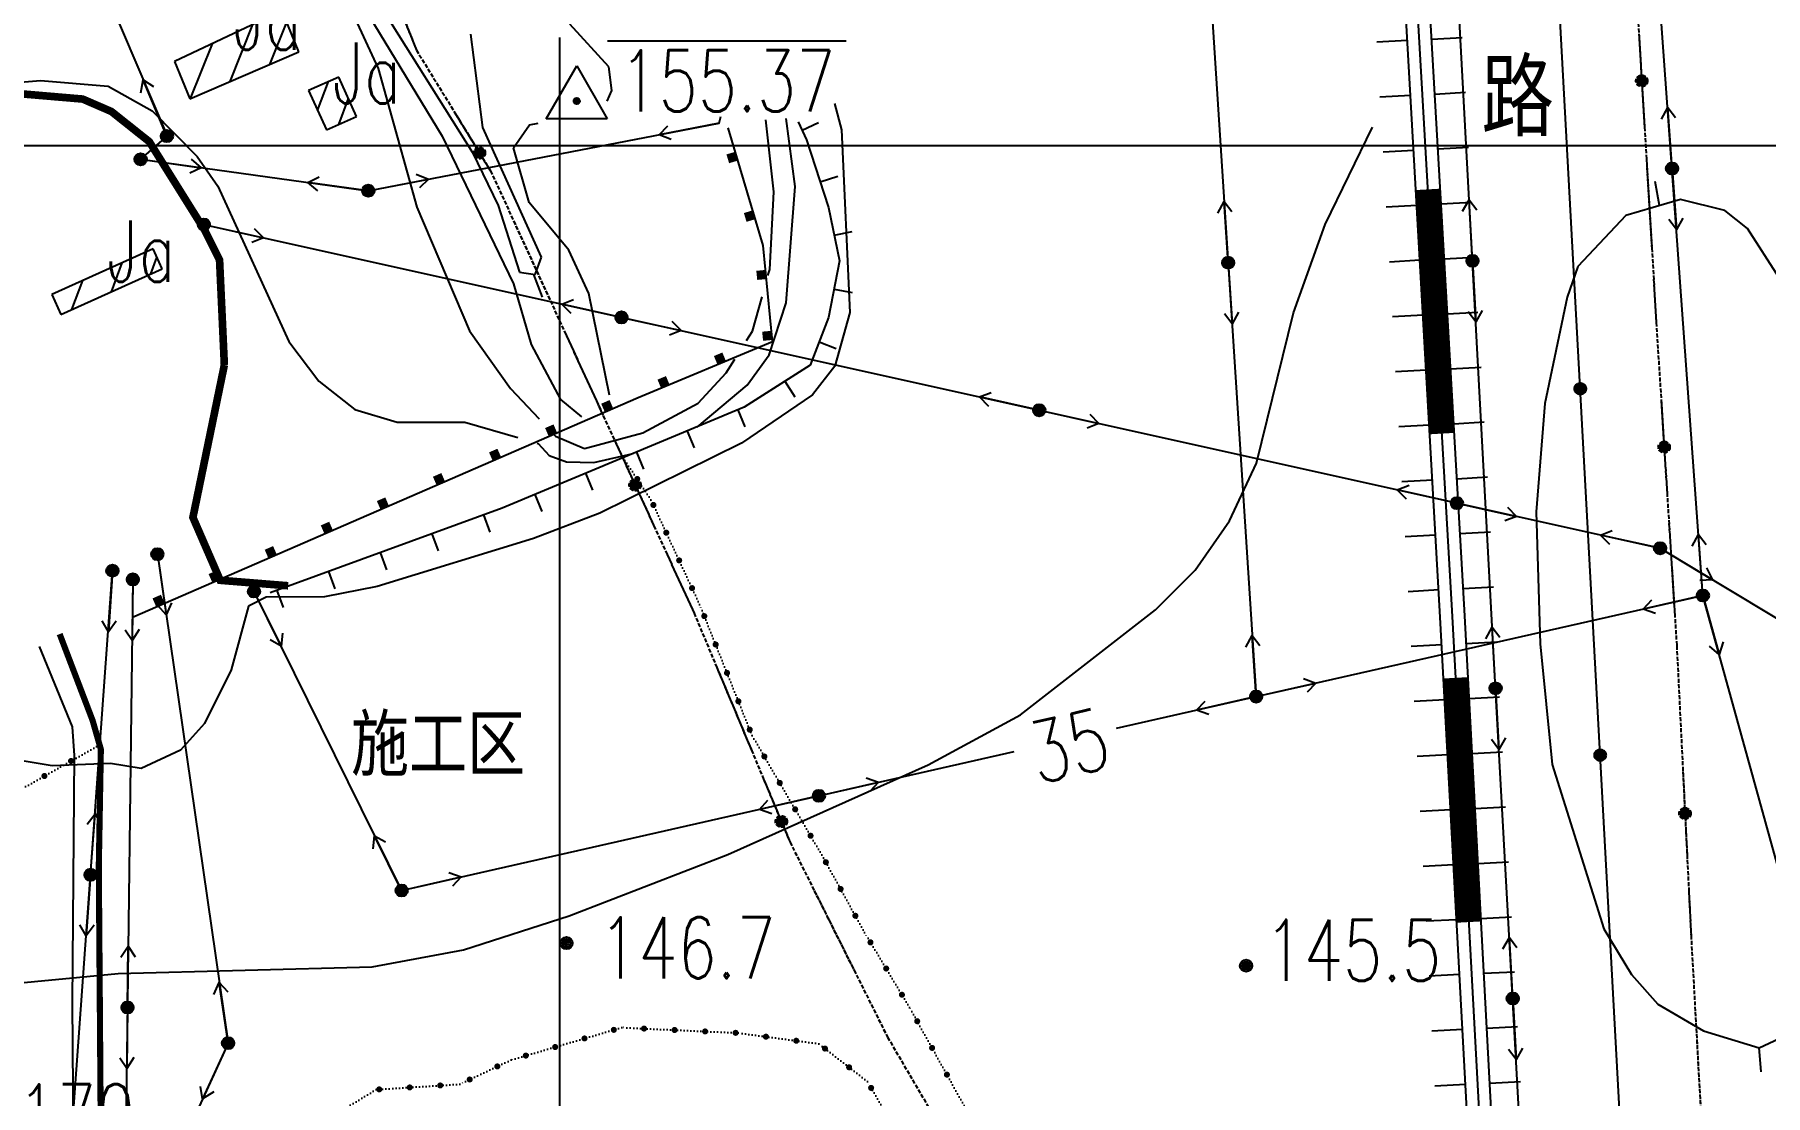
# Model space of a CAD drawing. Extents: x 408766 to 414302, y 5156573 to 5161925.
# Drawn here: x 410828 to 411394, y 5157689 to 5158036 of the extents above; entities that cross this region are included whole.
import ezdxf

# ---------------------------------------------------------------- set-up
doc = ezdxf.new("R2010")
doc.units = 0
doc.header["$LTSCALE"] = 1000
for name, pattern in [('0001', [0.5, 0.5, 0]), ('0004', [0.5, 0.5, 0]), ('4110', [0.5, 0.5, 0]), ('4222', [0.5, 0.5, 0]), ('5130', [1, 1, 0]), ('5310', [1, 1, 0]), ('5320', [0.0018, 0.0013, -0.0005]), ('5400', [1, 1, 0]), ('8111', [1, 1, 0]), ('8112', [1, 1, 0]), ('8130', [1, 1, 0]), ('8650', [1, 1, 0]), ('9100', [0.001, 0, -0.001]), ('9995', [0.001, 0, -0.001])]:
    doc.linetypes.add(name, pattern=pattern)
doc.layers.get('0').update_dxf_attribs({"linetype": 'CONTINUOUS'})
for name, color, linetype in [('0001', 1, 'CONTINUOUS'), ('0001ADD', 1, 'CONTINUOUS'), ('0001BAK', 1, 'CONTINUOUS'), ('0002', 2, 'CONTINUOUS'), ('0002ADD', 2, 'CONTINUOUS'), ('0003ADD', 3, 'CONTINUOUS'), ('0003BAK', 3, 'CONTINUOUS'), ('0005', 5, 'CONTINUOUS'), ('0005ADD', 5, 'CONTINUOUS'), ('0005BAK', 5, 'CONTINUOUS'), ('0006', 6, 'CONTINUOUS'), ('0007', 7, 'CONTINUOUS'), ('0009', 9, 'CONTINUOUS'), ('0010', 10, 'CONTINUOUS'), ('0010ADD', 10, 'CONTINUOUS'), ('0011ADD', 11, 'CONTINUOUS'), ('0011BAK', 11, 'CONTINUOUS'), ('0012', 12, 'CONTINUOUS'), ('0013', 13, 'CONTINUOUS'), ('0014', 151, 'CONTINUOUS'), ('0015', 15, 'CONTINUOUS'), ('0017', 85, 'CONTINUOUS')]:
    doc.layers.add(name, color=color, linetype=linetype)
doc.styles.add('SIMPLEX', font='simplex.shx', dxfattribs={"width": 0.75, "height": 20})
doc.styles.add('XDX', font='simplex.shx', dxfattribs={"height": 20, "bigfont": 'xdx.shx'})

# ---------------------------------------------------------------- blocks, each defined once
blk = doc.blocks.new('8140')
for radius in [0.0002, 0.0001408438795997714, 8.315594389635764e-05, 3.012139848380626e-05]:
    blk.add_circle((0, 0), radius)
at = {"flags": 1}
blk.add_attdef('8140', (0, 0), '', height=1e-07, dxfattribs=at)
blk = doc.blocks.new('1140')
for p, q in [((-0.001, -0.0005773333333333333), (0, 0.001154666666666667)), ((0, 0.001154666666666667), (0.001, -0.0005773333333333333)), ((0.001, -0.0005773333333333333), (-0.001, -0.0005773333333333333))]:
    blk.add_line(p, q)
at = {"color": 0}
for p, q in [((-9.984507974857614e-05, -5.564175590369814e-06), (5.56417559036981e-06, 9.984507974857614e-05)), ((-9.801236309740752e-05, 1.983876710035041e-05), (-1.983876710035041e-05, 9.801236309740752e-05)), ((-9.659258262890683e-05, -2.588190451025208e-05), (2.588190451025207e-05, 9.659258262890682e-05)), ((-9.023689270621824e-05, -4.309644062711507e-05), (4.309644062711507e-05, 9.023689270621824e-05)), ((-8.150678189761541e-05, -5.793655585806382e-05), (5.793655585806382e-05, 8.150678189761541e-05)), ((-7.071067811865474e-05, -7.071067811865474e-05), (7.071067811865474e-05, 7.071067811865474e-05)), ((-5.793655585806382e-05, -8.150678189761541e-05), (8.150678189761541e-05, 5.793655585806382e-05)), ((-4.309644062711507e-05, -9.023689270621824e-05), (9.023689270621824e-05, 4.309644062711507e-05)), ((-2.588190451025207e-05, -9.659258262890682e-05), (9.659258262890683e-05, 2.588190451025208e-05)), ((-5.56417559036981e-06, -9.984507974857614e-05), (9.984507974857614e-05, 5.564175590369814e-06)), ((1.983876710035041e-05, -9.801236309740752e-05), (9.801236309740752e-05, -1.983876710035041e-05))]:
    blk.add_line(p, q, dxfattribs=at)
blk.add_circle((0, 0), 9.999999999999999e-05)
at = {"flags": 1}
blk.add_attdef('1140', (0, 0), '', height=1e-07, dxfattribs=at)
blk = doc.blocks.new('5130')
blk.add_hatch(color=256).paths.add_polyline_path([(0.0002, 0, 1), (-0.0002, 0, 1)])
for points in [[(0, 0), (0.002, 0)], [(0.00163791951807736, 0.0002329556220974421), (0.002, 0), (0.001658335508446954, -0.0002290562335962028)]]:
    blk.add_lwpolyline(points)
blk.add_circle((0, 0), 0.0002)
at = {"flags": 1}
blk.add_attdef('5130', (0, 0), '', height=1e-06, dxfattribs=at)
blk = doc.blocks.new('5131')
for points in [[(-0.00163791951807736, -0.0002329556220974419), (-0.002, 2.449212707644754e-19), (-0.001658335508446954, 0.000229056233596203)], [(0, 0), (-0.002, 2.449212707644754e-19)]]:
    blk.add_lwpolyline(points)
at = {"flags": 1}
blk.add_attdef('5131', (0, 0), '', height=1e-10, dxfattribs=at)
blk = doc.blocks.new('9100')
blk.add_hatch(color=256).paths.add_polyline_path([(0.0001, 0, 1), (-0.0001, 0, 1)])

msp = doc.modelspace()

# ---------------------------------------------------------------- hatches: boundary and pattern name
at = {"layer": '0001ADD', "linetype": '0001'}
h = msp.add_hatch(dxfattribs=at)
h.set_pattern_fill('U', color=256, scale=10, angle=68.30913373445506, style=0, pattern_type=0)
h.set_pattern_definition([(68.30913373445506, (0, 0), (-9.291915024410544, 3.695986360788363), [])])
h.paths.add_polyline_path([(410878.953326865, 5158015.208631804), (410914.5803112442, 5158030.558768317), (410900.2596569341, 5158065.794283639), (410892.4007664263, 5158063.003354129), (410900.9582202868, 5158040.152597586), (410873.888710884, 5158027.418966566)])
h = msp.add_hatch(dxfattribs=at)
h.set_pattern_fill('U', color=256, scale=10, angle=69.29361467053155, style=0, pattern_type=0)
h.set_pattern_definition([(69.29361467053155, (0, 0), (-9.354046320087324, 3.535790921655407), [])])
h.paths.add_polyline_path([(410836.7640448547, 5157944.693695555), (410869.8418494666, 5157959.624459065), (410866.9044264851, 5157966.13217334), (410833.8266218731, 5157951.20140983)])
at = {"layer": '0005ADD', "linetype": '5320'}
h = msp.add_hatch(color=256, dxfattribs=at)
edge = h.paths.add_edge_path()
edge.add_arc((411353.9567168762, 5158021.083594254), 1.9, 0, 360)
h = msp.add_hatch(color=256, dxfattribs=at)
edge = h.paths.add_edge_path()
edge.add_arc((410973.6946050878, 5157997.542978473), 1.9, 0, 360)
at = {"layer": '0005ADD', "linetype": '5310'}
h = msp.add_hatch(color=256, dxfattribs=at)
edge = h.paths.add_edge_path()
edge.add_arc((411333.8383197063, 5157920.413894434), 1.9, 0, 360)
at = {"layer": '0005ADD', "linetype": '5320'}
h = msp.add_hatch(color=256, dxfattribs=at)
edge = h.paths.add_edge_path()
edge.add_arc((411361.2765873707, 5157901.30721079), 1.9, 0, 360)
h = msp.add_hatch(color=256, dxfattribs=at)
edge = h.paths.add_edge_path()
edge.add_arc((411024.5996151947, 5157888.926191625), 1.9, 0, 360)
at = {"layer": '0005ADD', "linetype": '5310'}
h = msp.add_hatch(color=256, dxfattribs=at)
edge = h.paths.add_edge_path()
edge.add_arc((411340.3561618666, 5157800.591034622), 1.9, 0, 360)
at = {"layer": '0005ADD', "linetype": '5320'}
h = msp.add_hatch(color=256, dxfattribs=at)
edge = h.paths.add_edge_path()
edge.add_arc((411368.1049609485, 5157781.504515096), 1.9, 0, 360)
h = msp.add_hatch(color=256, dxfattribs=at)
edge = h.paths.add_edge_path()
edge.add_arc((411072.4429223781, 5157778.89459308), 1.9, 0, 360)

# ---------------------------------------------------------------- linework, layer by layer
at = {"layer": '0001', "linetype": '0001'}
for points in [[(410878.953326865, 5158015.208631804), (410914.5803112442, 5158030.558768317), (410900.2596569341, 5158065.794283639), (410892.4007664263, 5158063.003354129), (410900.9582202868, 5158040.152597586), (410873.888710884, 5158027.418966566)], [(410923.5933030772, 5158005.052091706), (410933.4530511656, 5158009.499546995), (410927.6545406313, 5158022.354722484), (410917.794792543, 5158017.907267194)], [(410836.7640448547, 5157944.693695555), (410869.8418494666, 5157959.624459065), (410866.9044264851, 5157966.13217334), (410833.8266218731, 5157951.20140983)]]:
    msp.add_lwpolyline(points, close=True, dxfattribs=at)
at = {"layer": '0001ADD', "linetype": '0001'}
for p, q in [((410920.7359582424, 5158011.386764905), (410924.3152348754, 5158020.848455497)), ((410927.6182434997, 5158006.867629224), (410930.8211536201, 5158015.334408313))]:
    msp.add_line(p, q, dxfattribs=at)
at = {"layer": '0001BAK', "linetype": '9995'}
for points in [[(410840.4958246741, 5157798.919105337), (410806.0556862745, 5157779.514939737)], [(411115.6022872197, 5157668.278223606), (411100.5895507667, 5157693.856780658), (411084.6941549078, 5157706.205171313), (411058.2020565537, 5157709.733058786), (411020.2292278344, 5157711.497394772), (410984.0230863909, 5157700.912947854), (410967.2450311261, 5157692.974612666), (410939.869589134, 5157691.210668929), (410919.5588435495, 5157678.862278275)]]:
    msp.add_lwpolyline(points, dxfattribs=at)
at = {"layer": '0002', "linetype": '5130'}
for points in [[(410511.0353758438, 5160229.602009266), (410687.3580212285, 5160235.958733264), (410978.9386433628, 5160245.477050213), (411021.2631529807, 5160052.522604574), (411059.9608429625, 5159636.981943219), (411128.7651522088, 5159277.638983118), (411169.3890120686, 5158686.551971494), (411209.6187396214, 5158101.352729729), (411227.7953867756, 5157819.725503992)], [(411476.035544667, 5157483.512479449), (411373.9585873369, 5157852.783376214), (411343.798417602, 5158270.316071436), (411302.4776836788, 5158842.396022199), (411271.671432104, 5159264.594422678)], [(410529.3936990973, 5158568.118282907), (410488.1883858647, 5158549.974202686), (410590.2111964046, 5158309.972410578), (410718.1372099068, 5158361.828371369), (410871.5468702607, 5158003.111202365), (410862.8242461403, 5157995.444159864), (410937.3182506362, 5157985.191504374), (411052.0625075499, 5158007.265215184), (411052.6316329893, 5158009.422174776)], [(411359.5543003516, 5156947.539132731), (411350.3594904984, 5157022.057123614), (411306.1329678394, 5157822.437773827), (411281.5629944546, 5158276.009809975)], [(410883.500471305, 5157974.121868052), (411359.9495224358, 5157868.241527544), (411514.8308282688, 5157775.091779646), (411571.2887767115, 5157398.275779708), (412040.7522576641, 5157503.283988033), (412621.2464942377, 5157631.527148155)], [(410868.2955796333, 5157866.316992346), (410891.4340706315, 5157706.390216422), (410861.4839640195, 5157640.847641712), (410865.8297451763, 5157388.118355929), (411095.3650523169, 5157263.530122795), (411673.3729718009, 5157094.118525048), (411927.4766899732, 5157019.128122045)], [(410314.197361902, 5157653.308073844), (410599.7989266854, 5157470.045046033), (410764.2325299564, 5157361.822843106), (410836.4228295347, 5157621.830460892), (410853.6060478911, 5157860.818731928)], [(410860.2600528144, 5157858.049555487), (410853.0550861899, 5157280.772860955), (411145.7691369718, 5157082.326655397), (411498.8281274989, 5157011.318891712), (411570.6407019924, 5157141.271368449), (411485.2227242436, 5157450.277181986)], [(410899.9140072297, 5157854.142973223), (410948.2286310809, 5157756.307127865), (411148.6332406446, 5157801.767951258)], [(411182.0700349573, 5157809.352927493), (411227.7953867756, 5157819.725503992), (411373.9585873369, 5157852.783376214)]]:
    msp.add_lwpolyline(points, dxfattribs=at)
at = {"layer": '0003ADD', "linetype": '4110'}
for points in [[(411343.2484752767, 5156947.349010207), (411337.137655933, 5157013.010536067), (411331.0112913614, 5157062.904308219), (411327.2070605338, 5157115.483824756), (411323.1646342779, 5157180.75968915), (411319.7980642087, 5157244.646082653), (411315.0331680365, 5157318.447204189), (411312.3395319677, 5157401.851844413), (411306.2363097394, 5157503.709645652), (411298.1444887701, 5157658.202475192), (411288.0339835843, 5157845.684953243), (411275.8836784034, 5158058.056038154), (411264.4094957339, 5158261.078278876), (411263.52075853, 5158276.764674824)], [(411351.2140540018, 5156948.090330362), (411345.0923444581, 5157013.86887279), (411338.9760126192, 5157063.680937292), (411335.189198471, 5157116.019732201), (411331.151612862, 5157181.217431343), (411327.7844901995, 5157245.114311215), (411323.0248425801, 5157318.834140521), (411320.3318040713, 5157402.220278143), (411314.2237859433, 5157504.158119025), (411306.1332144362, 5157658.627093281), (411296.0216707154, 5157846.128829209), (411283.8707757589, 5158058.510222615), (411272.3967181937, 5158261.530250171), (411271.7400447637, 5158273.120672362)], [(411277.2422743553, 5158034.309597843), (411267.2585970888, 5158033.738468927)], [(411285.2292161808, 5158034.766500762), (411295.2128934779, 5158035.337629142)], [(411278.2704200996, 5158016.338985268), (411268.2867428331, 5158015.767856352)], [(411286.2573619251, 5158016.795888186), (411296.2410392222, 5158017.367016567)], [(411287.2855076694, 5157998.825275611), (411297.2691849666, 5157999.396403992)], [(411279.298565844, 5157998.368372693), (411269.3148885774, 5157997.797243777)], [(411280.3267115882, 5157980.397760117), (411270.3430343217, 5157979.826631201)], [(411288.3136534137, 5157980.854663036), (411298.2973307109, 5157981.425791416)], [(411281.3548573325, 5157962.427147543), (411271.371180066, 5157961.856018627)], [(411289.341799158, 5157962.884050461), (411299.3254764552, 5157963.455178842)], [(411282.3830030769, 5157944.456534968), (411272.3993258104, 5157943.885406052)], [(411290.3699449024, 5157944.913437886), (411300.3536221995, 5157945.484566267)], [(411283.4111488212, 5157926.485922392), (411273.4274715547, 5157925.914793476)], [(411291.3980906467, 5157926.942825311), (411301.3817679438, 5157927.513953691)], [(411284.4392945655, 5157908.515309817), (411274.455617299, 5157907.944180901)], [(411292.426236391, 5157908.972212736), (411302.4099136881, 5157909.543341116)], [(411293.4543821353, 5157891.00160016), (411303.4380594324, 5157891.572728541)], [(411285.4674403098, 5157890.544697242), (411275.4837630433, 5157889.973568326)], [(411286.4955860541, 5157872.574084667), (411276.5119087876, 5157872.002955751)], [(411294.4825278796, 5157873.030987585), (411304.4662051767, 5157873.602115965)], [(411287.5237317985, 5157854.603472091), (411277.5400545319, 5157854.032343175)], [(411295.5106736239, 5157855.06037501), (411305.4943509211, 5157855.63150339)], [(411288.5215259524, 5157836.644292144), (411278.5360319086, 5157836.105860438)], [(411296.5099211989, 5157837.075037295), (411306.4954152716, 5157837.613468465)], [(411289.4908167399, 5157818.670408998), (411279.5053226961, 5157818.131977292)], [(411297.4792119864, 5157819.101154149), (411307.464706059, 5157819.639585319)], [(411290.4601075274, 5157800.69652585), (411280.4746134836, 5157800.158094144)], [(411298.4485027739, 5157801.127271001), (411308.4339968466, 5157801.665702172)], [(411299.4177935614, 5157783.153387855), (411309.403287634, 5157783.691819025)], [(411291.4293983149, 5157782.722642704), (411281.4439042711, 5157782.184210998)], [(411292.3986891024, 5157764.748759557), (411282.4131950586, 5157764.210327852)], [(411300.3870843489, 5157765.179504708), (411310.3725784215, 5157765.717935879)], [(411293.3679798899, 5157746.774876411), (411283.3824858461, 5157746.236444705)], [(411301.3563751364, 5157747.205621562), (411311.341869209, 5157747.744052732)], [(411294.3372706774, 5157728.800993264), (411284.3517766336, 5157728.262561558)], [(411302.3256659239, 5157729.231738415), (411312.3111599965, 5157729.770169585)], [(411295.3065614649, 5157710.827110117), (411285.3210674211, 5157710.288678411)], [(411303.2949567114, 5157711.257855268), (411313.280450784, 5157711.796286439)], [(411296.2758522524, 5157692.853226971), (411286.2903582086, 5157692.314795265)], [(411304.2642474989, 5157693.283972122), (411314.2497415715, 5157693.822403292)]]:
    msp.add_lwpolyline(points, dxfattribs=at)
for points in [[(411288.6041230961, 5157905.748659288, 8, 8, 0), (411284.0345864547, 5157985.618048511, 0, 0, 0)], [(411297.4160269956, 5157745.99170003, 8, 8, 0), (411293.10806794, 5157825.875625127, 0, 0, 0)]]:
    msp.add_lwpolyline(points, format="xyseb", dxfattribs=at)
at = {"layer": '0003ADD', "linetype": '4222', "const_width": 2}
msp.add_lwpolyline([(411975.125483549, 5156938.52076111), (411839.4466940099, 5156974.958191236), (411655.4296309622, 5157026.123908733), (411441.9935545726, 5157089.081282604), (411315.2700017067, 5157124.086975654), (411197.5353884734, 5157164.014950885), (411150.3580953693, 5157182.864815807), (411091.7103882553, 5157218.546116215), (410979.4950425168, 5157290.852888805), (410868.9486529958, 5157364.233919057), (410851.8125718236, 5157379.45396805), (410850.4583748924, 5157388.203293153), (410851.131813366, 5157499.963856927), (410849.8434962854, 5157670.095217912), (410849.1407778775, 5157764.105352339), (410849.8142163521, 5157802.480689542), (410847.1204624549, 5157811.905622003), (410836.3381268866, 5157840.184615705)], dxfattribs=at)
at = {"layer": '0003BAK', "linetype": '4110'}
msp.add_lwpolyline([(411347.2312646393, 5156947.719670285), (411341.1150001958, 5157013.439704432), (411334.9936519901, 5157063.292622755), (411331.1981295031, 5157115.751778471), (411327.1581235701, 5157180.988560251), (411323.7912772035, 5157244.880196942), (411319.0290053081, 5157318.640672354), (411316.3356680195, 5157402.036061279), (411310.2300478411, 5157503.933882325), (411302.1388516003, 5157658.414784348), (411292.027827149, 5157845.906891283), (411279.8772270751, 5158058.283130442), (411268.4031069288, 5158261.304264699), (411258.9687371609, 5158427.822847777), (411249.5266781353, 5158607.214229916), (411240.7698368301, 5158769.123334282), (411234.0406877492, 5158900.73196106)], dxfattribs=at)
at = {"layer": '0003BAK', "linetype": '4222'}
msp.add_lwpolyline([(411975.125483549, 5156938.52076111), (411839.4466940099, 5156974.958191236), (411655.4296309622, 5157026.123908733), (411441.9935545726, 5157089.081282604), (411315.2700017067, 5157124.086975654), (411197.5353884734, 5157164.014950885), (411150.3580953693, 5157182.864815807), (411091.7103882553, 5157218.546116215), (410979.4950425168, 5157290.852888805), (410868.9486529958, 5157364.233919057), (410851.8125718236, 5157379.45396805), (410850.4583748924, 5157388.203293153), (410851.131813366, 5157499.963856927), (410849.8434962854, 5157670.095217912), (410849.1407778775, 5157764.105352339), (410849.8142163521, 5157802.480689542), (410847.1204624549, 5157811.905622003), (410836.3381268866, 5157840.184615705)], dxfattribs=at)
at = {"layer": '0005', "linetype": '8650'}
msp.add_lwpolyline([(411077.935943606, 5158007.747831688), (411080.7015567458, 5158001.849246006), (411087.9008853673, 5157979.677858231), (411091.5005496781, 5157962.300292208), (411087.9008853673, 5157943.724261669), (411081.9014589268, 5157928.144368212), (411060.3034730622, 5157914.362159424), (410981.1109004578, 5157881.404699944), (410905.1615098922, 5157853.63155218)], dxfattribs=at)
at = {"layer": '0005ADD', "linetype": '5310'}
msp.add_lwpolyline([(411390.7555077747, 5156947.082022179), (411369.691907151, 5157282.958929282), (411348.6439961107, 5157648.228952763), (411324.9206520451, 5158084.354722664), (411314.9197582175, 5158272.043793017)], dxfattribs=at)
at = {"layer": '0005ADD', "linetype": '5320'}
for points in [[(410947.2766127335, 5158045.600565388), (410953.0480678379, 5158031.189147289), (410960.6191882896, 5158018.851039752)], [(411353.0590784516, 5158036.056711675), (411354.8543553008, 5158006.110476836)], [(410965.8493550091, 5158010.32781524), (410977.3175380141, 5157991.638946655), (410980.6933086049, 5157984.305624635)], [(411355.4527809172, 5157996.128398556), (411357.2480577664, 5157966.182163717)], [(410984.8748616135, 5157975.22186911), (410997.4195206393, 5157947.970602536)], [(411357.8464833828, 5157956.200085438), (411358.6936836633, 5157942.068304834), (411359.6955861211, 5157926.25716941)], [(411001.6010736479, 5157938.886847011), (411014.1457326737, 5157911.635580436)], [(411360.3279866209, 5157916.277185963), (411362.2251881203, 5157886.337235621)], [(411018.3272856823, 5157902.551824911), (411030.8719447081, 5157875.300558336)], [(411362.8575886202, 5157876.357252174), (411364.7547901196, 5157846.417301832)], [(411035.0534977167, 5157866.216802811), (411043.8934635289, 5157847.013390079), (411047.318029281, 5157838.842401602)], [(411365.3871906194, 5157836.437318385), (411365.3922647077, 5157836.357243625), (411366.8701157799, 5157806.473999622)], [(411051.1833974498, 5157829.619661829), (411062.7795019565, 5157801.951442511)], [(411367.3640538473, 5157796.486205813), (411368.8458680495, 5157766.522824383)], [(411066.6448701254, 5157792.728702738), (411075.2828657301, 5157772.118509312), (411078.708601064, 5157765.275229747)], [(411083.1850178404, 5157756.333099529), (411096.6142681695, 5157729.506708873)], [(411369.3398061169, 5157756.535030574), (411370.0769595279, 5157741.629242255), (411370.9065625108, 5157726.576090131)], [(411101.0906849459, 5157720.564578655), (411107.2163668948, 5157708.327861566), (411115.4604185419, 5157694.248220296)], [(411371.4568432546, 5157716.591242054), (411373.1076854859, 5157686.636697827)]]:
    msp.add_lwpolyline(points, dxfattribs=at)
at = {"layer": '0005ADD', "linetype": '8650'}
for points in [[(411079.2267542841, 5158004.994750545), (411084.6592935402, 5158007.541811054)], [(411085.1877242157, 5157988.033435695), (411090.8944222954, 5157989.886432464)], [(411089.7700320077, 5157970.65445595), (411095.6453132269, 5157971.871448389)], [(411089.6992543262, 5157953.004726128), (411095.5896714722, 5157951.863242073)], [(411084.82953529, 5157935.748281389), (411090.4287327119, 5157933.592130136)], [(411073.5965039241, 5157922.844771085), (411076.8240623679, 5157917.786820265)], [(411058.2436661044, 5157913.504932514), (411060.5489721298, 5157907.965477295)], [(411041.6253442017, 5157906.588909297), (411043.9306502271, 5157901.049454078)], [(411025.007022299, 5157899.67288608), (411027.3123283244, 5157894.133430861)], [(411008.3887003962, 5157892.756862863), (411010.6940064216, 5157887.217407644)], [(410991.7703784935, 5157885.840839646), (410994.0756845189, 5157880.301384427)], [(410975.0492047656, 5157879.188061088), (410977.1097935603, 5157873.552994645)], [(410958.1440445472, 5157873.006187749), (410960.2046333419, 5157867.371121306)], [(410941.2388843287, 5157866.824314409), (410943.2994731235, 5157861.189247966)], [(410924.3337241103, 5157860.642441069), (410926.3943129051, 5157855.007374626)], [(410907.4285638919, 5157854.46056773), (410909.4891526867, 5157848.825501286)]]:
    msp.add_lwpolyline(points, dxfattribs=at)
at = {"layer": '0005ADD', "linetype": '5320'}
for centre in [(411353.9567168762, 5158021.083594254), (410973.6946050878, 5157997.542978473), (411361.2765873707, 5157901.30721079), (411024.5996151947, 5157888.926191625), (411368.1049609485, 5157781.504515096), (411072.4429223781, 5157778.89459308)]:
    msp.add_circle(centre, 1.9, dxfattribs=at)
at = {"layer": '0005ADD', "linetype": '5310'}
for centre in [(411333.8383197063, 5157920.413894434), (411340.3561618666, 5157800.591034622)]:
    msp.add_circle(centre, 1.9, dxfattribs=at)
at = {"layer": '0005BAK', "linetype": '5320'}
for points in [[(411342.5793842198, 5158760.160043899), (411327.1726435943, 5158683.887505146), (411318.3889727822, 5158631.201126738), (411318.3889727822, 5158613.136577766), (411320.3985513188, 5158560.950108343), (411322.4081298553, 5158516.123257427), (411327.1133073081, 5158443.987227356), (411334.4817549034, 5158353.664482502), (411342.5556285892, 5158211.380800451), (411352.6035001558, 5158043.656015727), (411358.6936836633, 5157942.068304834), (411365.3922647077, 5157836.357243625), (411370.0769595279, 5157741.629242255), (411374.0960954849, 5157668.701991245), (411378.1227910115, 5157581.863610929), (411384.151505505, 5157497.562386435), (411386.8309505925, 5157457.418945623), (411400.2744836723, 5157280.874266325), (411405.6408700684, 5157199.422173204), (411408.9901605906, 5157150.580979418)], [(410942.829366892, 5158056.705411229), (410953.0480678379, 5158031.189147289), (410977.3175380141, 5157991.638946655), (411043.8934635289, 5157847.013390079), (411075.2828657301, 5157772.118509312), (411107.2163668948, 5157708.327861566), (411148.2125883457, 5157638.312277461), (411176.3140634581, 5157589.831383238), (411189.0874554775, 5157559.211876194), (411202.4995255444, 5157519.023779251), (411228.1337091877, 5157436.18554239), (411241.5457792545, 5157379.411875096), (411250.4871663378, 5157339.223766048), (411256.2351843001, 5157314.983331041), (411275.4816583602, 5157248.076631973), (411292.0870764318, 5157198.95784144), (411306.7764814774, 5157160.045549221), (411315.7178685606, 5157144.735795699), (411384.6942108048, 5157122.409061724), (411445.3678440131, 5157103.909778236)]]:
    msp.add_lwpolyline(points, dxfattribs=at)
at = {"layer": '0006', "linetype": '8130'}
for points, elevation in [([(411359.7436472522, 5157980.317661863), (411358.322726674, 5157988.190462172)], 148), ([(410991.4052504635, 5157957.825182251), (410994.1681518731, 5157950.317427873)], 154), ([(411392.230417624, 5157704.937007453), (411392.9354230149, 5157696.968132539)], 148)]:
    msp.add_lwpolyline(points, dxfattribs=dict(at, elevation=elevation))
at = {"layer": '0006', "linetype": '0004'}
msp.add_lwpolyline([(410829.5964221619, 5157836.143560514), (410840.3787577311, 5157809.887192567), (410841.0521962047, 5157800.462260106), (410840.3787577311, 5157719.670530509), (410841.696354745, 5157548.829991615), (410841.0229162714, 5157416.406753113), (410841.696354745, 5157391.497403563), (410840.3494777968, 5157385.437918936), (410838.3291623751, 5157382.072471102), (410833.607773073, 5157380.725452705), (410825.5191914001, 5157383.419489499), (410755.4157102425, 5157429.201329727), (410657.6792916972, 5157492.486016479), (410469.20435875, 5157615.35843295), (410425.7675771704, 5157643.440199659), (410416.9534004947, 5157652.012182905)], dxfattribs=at)
at = {"layer": '0007', "linetype": '8111'}
for points in [[(410911.927356, 5158112.934798), (410913.164488, 5158089.414733999), (410923.779216, 5158061.192625), (410936.001704, 5158044.98655), (410961.444567, 5158003.025877), (410984.807182, 5157954.775533999), (410990.586426, 5157934.939095), (411000.220649, 5157916.900653), (411007.0526451098, 5157911.211662708)], [(410596.3415726027, 5158091.012080369), (410623.164384, 5158035.844587), (410643.354699, 5158009.896109), (410654.525509, 5158001.335766001), (410665.767953, 5157995.312615), (410682.204082, 5157993.589706), (410702.584762, 5157996.836238), (410769.064046, 5158015.949993), (410830.08095, 5158021.24914), (410852.218966, 5158019.368873999), (410866.575214, 5158011.355706), (410881.367739, 5157996.348212), (410888.067687, 5157986.642054), (410911.358928, 5157935.854101), (410921.136784, 5157922.889456), (410932.92281, 5157913.678003), (410946.752886, 5157909.488236), (410968.944411, 5157909.511214), (410986.2732202907, 5157904.430254832)], [(410935.218848, 5158062.146441001), (410940.490296, 5158046.766949), (410971.437679, 5157997.672241), (410979.822885, 5157980.302805999), (410986.815416, 5157958.528622), (410991.865756, 5157957.754605), (410993.927811, 5157963.410433999), (410974.838554, 5158005.830133), (410970.9014092277, 5158036.380060676)], [(410904.2504597057, 5158055.975040107), (410904.611556, 5158056.008779), (410912.196127, 5158055.164729), (410931.548981, 5158044.474663), (410940.514055, 5158025.184769999), (410953.178483, 5157979.76819), (410970.420992, 5157939.303589)], [(411015.5083397146, 5158014.481130572), (411017.028837, 5158017.995848999), (411015.977044, 5158025.641766001), (411003.2538187791, 5158039.631526661)], [(411016.1781943459, 5157918.265744478), (411009.443269, 5157951.557193), (411002.869062, 5157965.702823999), (410989.995346, 5157981.291727), (410984.795786, 5157999.208002), (410990.079352, 5158006.679192), (410992.9396165534, 5158007.274484598)], [(411044.9007462819, 5157907.840273142), (411061.219135, 5157921.566322), (411068.475103, 5157931.522027), (411074.027882, 5157948.506748), (411077.005193, 5157986.508690001), (411073.9750532104, 5158008.812839677)], [(411068.0700758458, 5157957.441878181), (411068.631131, 5157959.446061), (411069.982451, 5157984.798191001), (411067.3648778056, 5158008.314376044)], [(411061.0358434923, 5157936.184413839), (411062.988637, 5157939.290129), (411066.1263666319, 5157950.498623879)], [(410970.420992, 5157939.303589), (410983.838515, 5157920.526022), (410993.1969742745, 5157910.618418652)], [(410998.1476218506, 5157905.377272535), (410998.612736, 5157904.884866), (411008.008058, 5157900.817414), (411027.175448, 5157906.001694), (411045.201401, 5157915.660564), (411054.357943, 5157925.563907), (411057.1870426612, 5157930.063296042)], [(410992.5491486765, 5157902.590097477), (410992.839203, 5157902.505051), (410996.532751, 5157898.594773), (411002.180705, 5157896.534855001), (411011.050128, 5157896.290365), (411024.0053149365, 5157899.246806531)]]:
    msp.add_lwpolyline(points, dxfattribs=at)
at = {"layer": '0007', "linetype": '8112', "const_width": 2.5, "elevation": 150}
for points in [[(410530.589046, 5158058.07749), (410550.14615, 5158032.145962), (410568.071123, 5158015.781567), (410589.850974, 5158001.21533), (410608.642171, 5157993.079535), (410652.738949, 5157982.976294001), (410678.062472, 5157981.643092), (410713.014455, 5157984.487788), (410751.367119, 5157995.490686), (410793.013049, 5158010.845943), (410821.719459, 5158017.036464), (410843.857465, 5158015.156215), (410853.252977, 5158011.088457), (410865.654808, 5158001.224946), (410883.854062, 5157972.158862), (410888.653381, 5157962.505155), (410890.219234, 5157928.185146)], [(410890.219234, 5157928.185146), (410879.933267, 5157878.322936), (410888.862395, 5157857.764654), (410911.0955458326, 5157855.977780366)]]:
    msp.add_lwpolyline(points, dxfattribs=at)
at = {"layer": '0007', "linetype": '8112'}
for points, elevation in [([(411089.7941105108, 5158013.706980965), (411092.114933, 5158005.133895), (411094.862726, 5157945.393287), (411089.925493, 5157927.756926999), (411082.687448, 5157918.435497), (411059.413751, 5157902.574024), (411013.117794, 5157879.7301), (410991.326664, 5157871.444306), (410940.160151, 5157855.716256), (410922.947319, 5157852.382091001), (410903.923585, 5157852.271571), (410898.132185, 5157849.257391)], 149), ([(411398.882592, 5157956.68546), (411388.561701, 5157972.837525), (411381.120973, 5157978.755036), (411366.639452, 5157982.327977), (411348.738715, 5157977.109424), (411333.048789, 5157960.40519), (411329.593684, 5157950.345215)], 148), ([(411329.593684, 5157950.345215), (411322.270331, 5157915.638413), (411319.363775, 5157880.175078), (411320.676358, 5157836.978998001), (411324.630793, 5157797.518402), (411341.49387, 5157743.738933), (411350.583438, 5157728.890517), (411359.183192, 5157719.133230001), (411374.15403, 5157710.469958), (411392.382268, 5157704.890528), (411415.512348, 5157715.678177)], 148), ([(410898.132185, 5157849.257391), (410892.47223, 5157828.466440001), (410883.734339, 5157810.934021), (410875.88103, 5157802.263775), (410863.031278, 5157796.270167), (410852.930777, 5157797.817915), (410833.889248, 5157797.072915), (410806.755336, 5157801.628937), (410786.046248, 5157809.181848001), (410742.416437, 5157835.774675), (410726.01646, 5157838.76564), (410690.539044, 5157839.74316), (410672.256385, 5157843.420814), (410658.533791, 5157851.416319001), (410649.389165, 5157864.363983001), (410645.874611, 5157874.617388), (410647.643233, 5157892.34261), (410652.304040631, 5157905.128671279)], 149)]:
    msp.add_lwpolyline(points, dxfattribs=dict(at, elevation=elevation))
at = {"layer": '0007', "linetype": '8111', "elevation": 148}
msp.add_lwpolyline([(410793.762822, 5157723.275821), (410855.429098, 5157729.195128), (410938.545418, 5157731.34989), (410968.500124, 5157736.872562001), (411003.050966, 5157747.981273), (411054.976104, 5157768.132372), (411120.474705, 5157797.430079), (411150.734965, 5157813.734035), (411194.820057, 5157848.063729), (411207.867656, 5157861.033243), (411219.104488, 5157877.226186), (411227.879068, 5157896.025801), (411240.049771, 5157945.198019001), (411250.378862, 5157974.110003), (411265.869043982, 5158005.964706038)], dxfattribs=at)
at = {"layer": '0009', "linetype": '9995'}
for points in [[(410849.3985434339, 5157803.935050011), (410840.4958246741, 5157798.919105337)], [(410850.7983438601, 5157544.000858163), (410849.8434962854, 5157670.095217912), (410849.1407778775, 5157764.105352339), (410849.8142163521, 5157802.480689542), (410849.3985434339, 5157803.935050011)]]:
    msp.add_lwpolyline(points, dxfattribs=at)
at = {"layer": '0010', "linetype": '5400'}
msp.add_lwpolyline([(410860.1185326044, 5157845.711583357), (411025.6313383367, 5157917.508957988), (411069.5089171773, 5157935.849784237), (411066.4886157438, 5157967.223421847), (411055.0536663732, 5158005.695132003)], dxfattribs=at)
at = {"layer": '0010ADD', "linetype": '5400', "const_width": 3}
for points in [[(411057.7958785646, 5157996.469241342), (411054.9202112921, 5157995.614526338)], [(411063.4940998807, 5157977.298162242), (411060.6184326082, 5157976.443447239)], [(411067.397968297, 5157957.777444982), (411064.411772106, 5157957.489986623)], [(411069.3144833142, 5157937.8694825), (411066.3282871232, 5157937.582024141)], [(411052.9281940138, 5157928.919042599), (411051.7712215898, 5157931.686968684)], [(411034.4754022492, 5157921.205776359), (411033.3184298252, 5157923.973702444)], [(411016.0771403642, 5157913.364467003), (411014.8832833596, 5157916.116685282)], [(410997.729068863, 5157905.405304221), (410996.5352118584, 5157908.1575225)], [(410979.3809973618, 5157897.446141439), (410978.1871403573, 5157900.198359718)], [(410961.0329258607, 5157889.486978658), (410959.8390688561, 5157892.239196936)], [(410942.6848543595, 5157881.527815876), (410941.490997355, 5157884.280034154)], [(410924.3367828584, 5157873.568653094), (410923.1429258538, 5157876.320871372)], [(410905.9887113572, 5157865.609490312), (410904.7948543527, 5157868.36170859)], [(410887.6406398561, 5157857.65032753), (410886.4467828515, 5157860.402545808)], [(410869.2925683549, 5157849.691164748), (410868.0987113504, 5157852.443383026)]]:
    msp.add_lwpolyline(points, dxfattribs=at)
at = {"layer": '0011BAK', "linetype": '9100'}
msp.add_lwpolyline([(411075.7110855743, 5157582.735724607), (411111.9505405149, 5157584.710751679), (411141.3492568196, 5157584.710751679), (411179.3234540032, 5157582.26390244), (411178.0986785485, 5157596.945782374), (411167.0736467602, 5157626.30993449), (411132.7751444048, 5157685.037846474), (411114.4000914242, 5157718.072272449), (411099.700733272, 5157742.542333838), (411086.2261505743, 5157767.012395226), (411062.8650982988, 5157807.04728904), (411045.715505005, 5157849.869896471), (411029.7906871659, 5157884.127747065), (411020.0395078078, 5157898.832296028)], dxfattribs=at)
at = {"layer": '0012'}
for p, q in [((411000, 5157446.496915759), (411000, 5158035.272474112)), ((410479.3241291257, 5158000), (413803.8293218726, 5158000))]:
    msp.add_line(p, q, dxfattribs=at)
at = {"layer": '0013', "elevation": 155.37}
msp.add_lwpolyline([(411015.6243666891, 5158034.179182339), (411093.6243666891, 5158034.179182339)], dxfattribs=at)

# ---------------------------------------------------------------- block references
at = {"layer": '0001ADD', "linetype": '9995', "xscale": 10000, "yscale": 10000, "zscale": 10000}
for p in [(410831.3478689296, 5157793.764989924), (410840.0602077339, 5157798.67367127), (411017.6449756324, 5157710.741918514), (411027.5289367171, 5157711.158227544), (411037.5181600564, 5157710.694097091), (411047.5073833957, 5157710.229966637), (411057.4966067349, 5157709.765836184), (410998.4484456808, 5157705.130034889), (411008.0467106566, 5157707.935976702), (411067.4145196077, 5157708.506257776), (411077.3270137836, 5157707.186235347), (411086.7219798517, 5157704.629848823), (410979.5297759406, 5157698.786992021), (410988.8501807051, 5157702.324093077), (411094.6190387422, 5157698.4949926), (410950.8693812817, 5157691.919443402), (410960.8486861884, 5157692.562462513), (410970.4904882309, 5157694.510161688), (411101.8244183312, 5157691.752825091), (410940.8900763749, 5157691.276424291)]:
    msp.add_blockref('9100', p, dxfattribs=at)
at = {"layer": '0002ADD', "linetype": '5130', "xscale": 10000, "yscale": 10000, "zscale": 10000}
for name, p, rotation in [('5130', (410871.4193219147, 5158003.042185307), 112.8921271188436), ('5130', (411363.8720698657, 5157992.419554067), 94.13154458352766), ('5131', (411052.0625075499, 5158007.265215184), 10.88914228543508), ('5130', (410862.8242461403, 5157995.444159864), 352.1635849240657), ('5131', (410937.3182506362, 5157985.191504374), 352.1635849240657), ('5130', (410937.3182506362, 5157985.191504374), 10.88914228543508), ('5131', (411363.8720698657, 5157992.419554067), 94.13154458352766), ('5131', (411218.6357901671, 5157961.643414365), 273.6928389988037), ('5130', (411298.5602776384, 5157962.232817956), 93.1006804657718), ('5130', (410883.500471305, 5157974.121868052), 347.4708803741671), ('5130', (411218.6357901671, 5157961.643414365), 273.6928389988037), ('5131', (411298.5602776384, 5157962.232817956), 93.1006804657718), ('5131', (411020.166491252, 5157943.750845812), 347.4708803741671), ('5130', (411020.166491252, 5157943.750845812), 347.4708803741671), ('5131', (411156.8325111989, 5157913.379823573), 347.4708803741671), ('5130', (411156.8325111989, 5157913.379823573), 347.4708803741671), ('5131', (411293.4985311459, 5157883.008801334), 347.4708803741671), ('5130', (411293.4985311459, 5157883.008801334), 347.4708803741671), ('5131', (411359.9495224358, 5157868.241527544), 347.4708803741671), ('5130', (410868.2955796333, 5157866.316992346), 278.2325340896763), ('5130', (411359.9495224358, 5157868.241527544), 328.9761824029709), ('5130', (411373.9585873369, 5157852.783376214), 94.13154458352766), ('5130', (410853.593224214, 5157860.910692909), 266.2981624297292), ('5130', (410860.2600528144, 5157858.049555487), 269.2849354598562), ('5130', (410899.9140072297, 5157854.142973223), 296.2817108730835), ('5131', (411373.9585873369, 5157852.783376214), 12.74422622656754), ('5131', (411373.9585873369, 5157852.783376214), 105.4523115835622), ('5130', (411306.1329678394, 5157822.437773827), 93.1006804657718), ('5131', (411227.7953867756, 5157819.725503992), 273.6928389988037), ('5130', (411227.7953867756, 5157819.725503992), 12.74422622656754), ('5131', (411227.7953867756, 5157819.725503992), 12.78097164937193), ('5131', (411306.1329678394, 5157822.437773827), 93.16277017123795), ('5131', (411084.759834177, 5157787.278575703), 12.78097164937193), ('5130', (411084.759834177, 5157787.278575703), 12.78097164937193), ('5130', (410846.4628890532, 5157761.469986833), 85.88752097325957), ('5131', (410948.2286310809, 5157756.307127865), 296.2817108730835), ('5131', (410846.4628890532, 5157761.469986833), 85.88752097325957), ('5130', (410948.2286310809, 5157756.307127865), 12.78097164937193), ('5131', (410858.5128546653, 5157718.060458416), 269.2849354598562), ('5130', (411311.738603555, 5157720.990902374), 93.16277017123795), ('5131', (410891.4340706315, 5157706.390216422), 278.2325340896763), ('5131', (411311.738603555, 5157720.990902374), 93.16277017123795), ('5130', (410858.5128546653, 5157718.060458416), 269.2849354598562), ('5130', (410891.4340706315, 5157706.390216422), 245.4416645233936)]:
    msp.add_blockref(name, p, dxfattribs=dict(at, rotation=rotation))
at = {"layer": '0011ADD', "linetype": '9100', "xscale": 10000, "yscale": 10000, "zscale": 10000}
for p in [(411025.3109782009, 5157890.883042747), (411030.5892125295, 5157882.409940125), (411034.8045469212, 5157873.341811544), (411039.0198813129, 5157864.273682963), (411043.2352157046, 5157855.205554382), (411047.2457415109, 5157846.048889403), (411050.9634884467, 5157836.765659485), (411054.6812353824, 5157827.482429567), (411058.3989823182, 5157818.199199648), (411062.116729254, 5157808.915969729), (411066.8904810958, 5157800.148808144), (411071.9303766927, 5157791.511710693), (411076.9702722896, 5157782.874613242), (411082.0101678865, 5157774.237515791), (411087.0147035084, 5157765.58037027), (411091.838301265, 5157756.820638271), (411096.6618990217, 5157748.060906273), (411101.6060526649, 5157739.370543476), (411106.7554712382, 5157730.798292409), (411111.9048898115, 5157722.226041342), (411116.905643853, 5157713.567823601), (411121.7666399222, 5157704.828789488), (411126.6276359914, 5157696.089755376)]:
    msp.add_blockref('9100', p, dxfattribs=at)
at = {"layer": '0015', "xscale": 10000, "yscale": 10000, "zscale": 10000}
for name, p in [('1140', (411005.517491, 5158014.504971, 155.37)), ('8140', (411002.166287, 5157739.119256, 146.7)), ('8140', (411224.49533, 5157731.727758001, 145.5))]:
    msp.add_blockref(name, p, dxfattribs=at)

# ---------------------------------------------------------------- texts
at = {"layer": '0007', "style": 'SIMPLEX', "width": 0.75}
for s, p in [('155.37', (411019.4298347992, 5158011.093153439, 155.37)), ('146.7', (411012.7600468302, 5157727.564508307, 146.7)), ('145.5', (411230.49533, 5157726.727758001, 145.5))]:
    msp.add_text(s, height=20, dxfattribs=at).set_placement(p)
at = {"layer": '0013', "linetype": '0001', "style": 'XDX'}
for s, height, p in [('路', 25, (411301.473360707, 5158002.950403583)), ('施工区', 20, (410931.6437040038, 5157793.774681799))]:
    msp.add_text(s, height=height, dxfattribs=at).set_placement(p)
at = {"layer": '0014', "style": 'SIMPLEX', "width": 0.75}
msp.add_text('35', height=20, rotation=13.1188258758994, dxfattribs=at).set_placement((411156.2733585833, 5157791.017417877, 145.5))
at = {"layer": '0017', "linetype": '0001', "style": 'SIMPLEX', "width": 0.75}
for s, p in [('Ja', (410893.099329779, 5158031.256500695)), ('Ja', (410925.6239218543, 5158013.703407095)), ('Ja', (410851.8342356691, 5157955.412934447)), ('X33170', (410783.9729412158, 5157672.950241503))]:
    msp.add_text(s, height=20, dxfattribs=at).set_placement(p)

doc.saveas('drawing.dxf')
